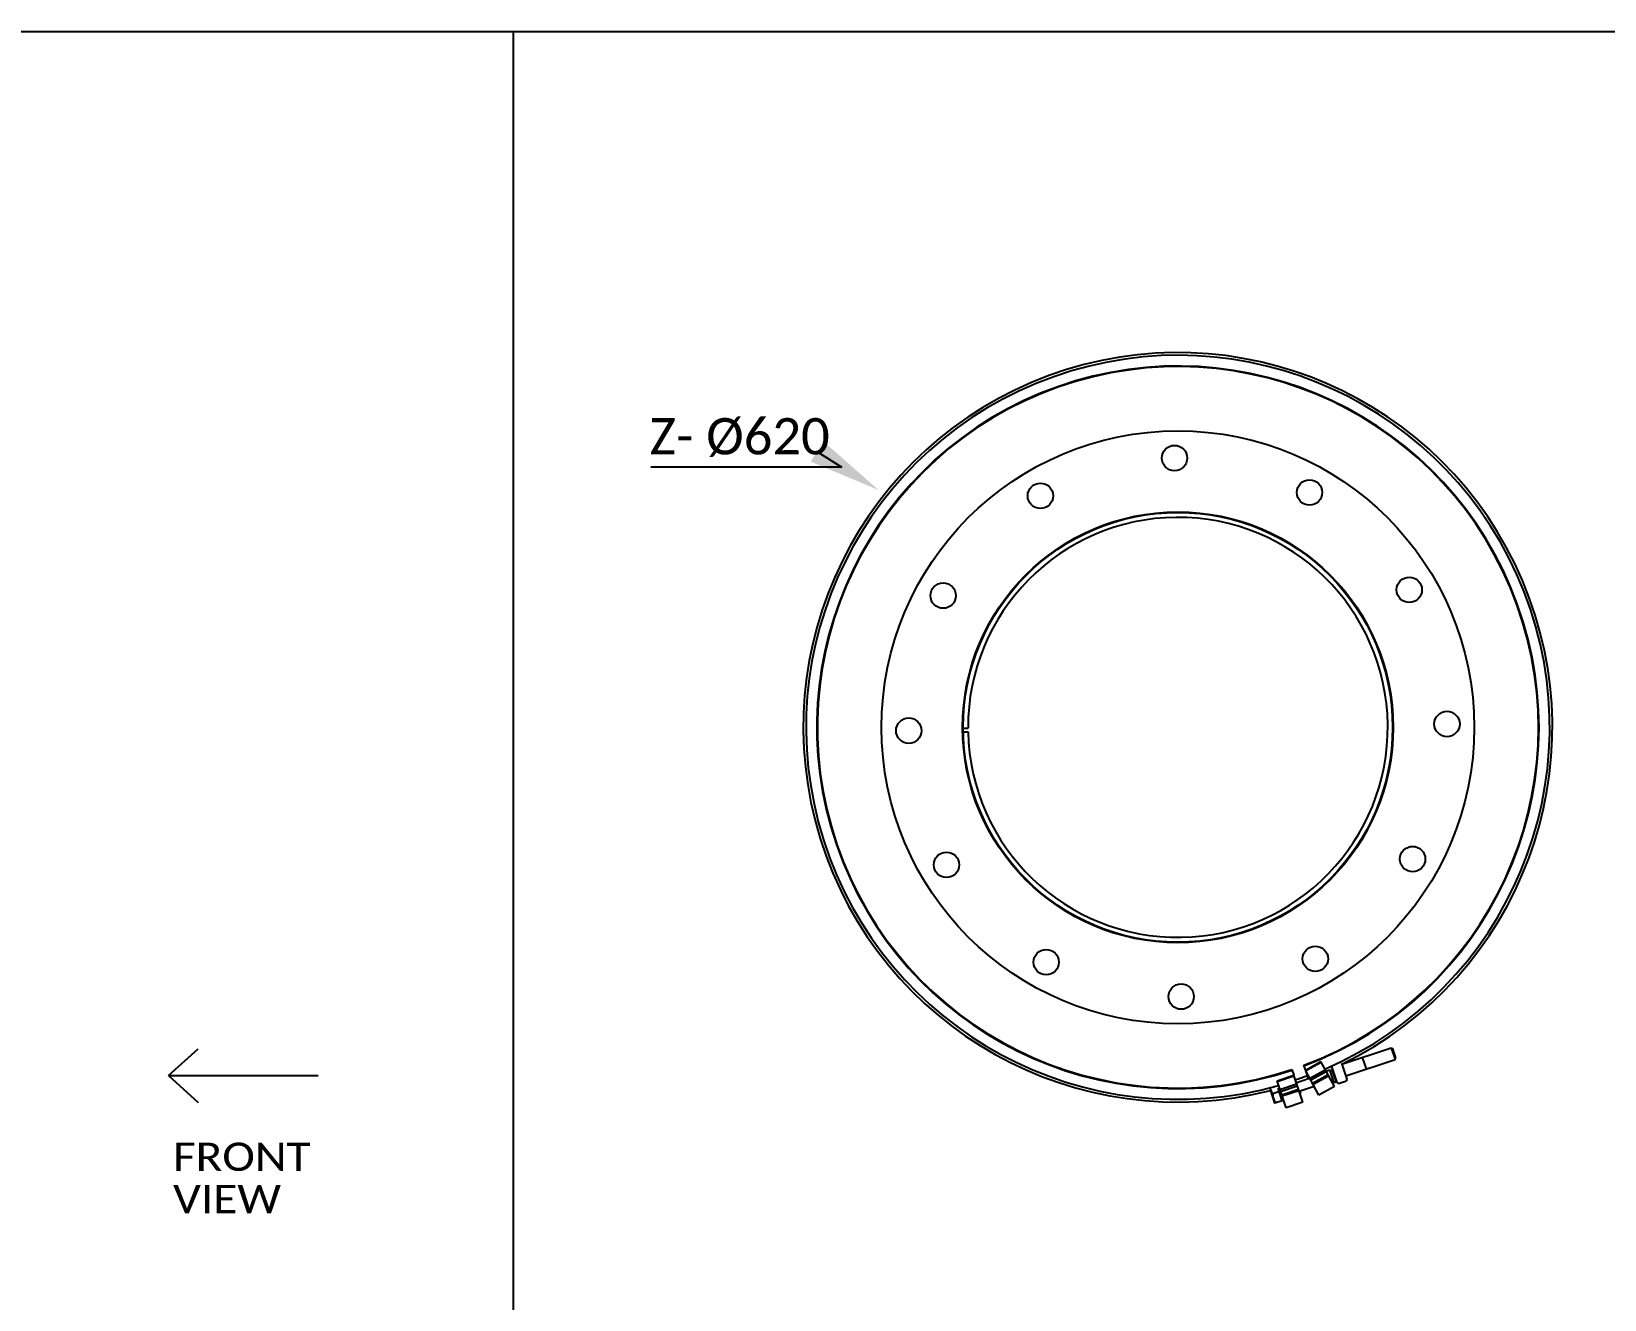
# Model space of a CAD drawing. Header units: millimetres. Extents: x 750 to 8479, y 2174 to 4333.
# Drawn here: x 2783 to 4083, y 3286 to 4333 of the extents above; entities that cross this region are included whole.
import ezdxf
from ezdxf import colors
from ezdxf.entities.mleader import LeaderData, LeaderLine
from ezdxf.enums import TextEntityAlignment as Align
from ezdxf.math import Vec2, Vec3

# ---------------------------------------------------------------- set-up
doc = ezdxf.new("R2010")
doc.units = ezdxf.units.MM
doc.header["$LTSCALE"] = 153.67
doc.layers.get('0').update_dxf_attribs({"linetype": 'CONTINUOUS'})
doc.layers.add('00_BUW_DATUM', color=7, linetype='CONTINUOUS')
doc.layers.add('02___PRT_ALL_AXES', color=7, linetype='CONTINUOUS')
doc.styles.get("Standard").update_dxf_attribs({"font": 'calibri.ttf'})

msp = doc.modelspace()

# ---------------------------------------------------------------- linework, layer by layer
at = {"linetype": 'Continuous'}
for p, q in [((749.70428, 4333.27592), (3181.32362, 4333.27592)), ((3181.32362, 2174.27592), (3181.32362, 4333.27592)), ((3181.32362, 2174.27592), (3181.32362, 4333.27592)), ((3181.32362, 4333.27592), (5975.32362, 4333.27592)), ((2896.28259, 3470.60254), (2920.7736, 3492.7757)), ((3883.05013, 3485.51262), (3886.21147, 3476.02553)), ((3907.9538, 3493.02061), (3910.64093, 3484.95658)), ((3836.00451, 3475.18051), (3848.79097, 3482.1028)), ((3847.19182, 3454.51598), (3836.00451, 3475.18051)), ((3836.27812, 3474.6751), (3849.06458, 3481.59739)), ((3839.62217, 3468.49817), (3852.40863, 3475.42046)), ((3840.40483, 3467.0525), (3853.19128, 3473.97479)), ((3859.97827, 3461.43826), (3848.79097, 3482.1028)), ((2896.28259, 3470.60254), (2920.7736, 3448.42938)), ((2896.28259, 3470.60254), (3019.85468, 3470.60254)), ((3812.61996, 3466.26506), (3826.41426, 3470.86167)), ((3820.04866, 3443.97172), (3812.61996, 3466.26506)), ((3812.80165, 3465.71981), (3826.59595, 3470.31642)), ((3816.96157, 3449.76575), (3813.52521, 3460.07817)), ((3815.02219, 3459.056), (3828.8165, 3463.65261)), ((3815.5419, 3457.49639), (3829.3362, 3462.093)), ((3833.84296, 3448.56832), (3826.41426, 3470.86167)), ((3854.75048, 3471.09474), (3841.96402, 3464.17245)), ((3855.2226, 3470.22265), (3842.43615, 3463.30037)), ((3859.97827, 3461.43826), (3847.19182, 3454.51598)), ((3830.37155, 3458.98594), (3816.57725, 3454.38933)), ((3830.68506, 3458.04511), (3816.89075, 3453.4485)), ((3833.84296, 3448.56832), (3820.04866, 3443.97172)), ((3832.17256, 3456.43731), (3831.31594, 3456.15186)), ((3832.17256, 3456.43731), (3831.69836, 3457.86039))]:
    msp.add_line(p, q, dxfattribs=at)
at = {"layer": '00_BUW_DATUM', "linetype": 'Continuous'}
for p, q in [((3866.23129, 3479.90821), (3907.00515, 3493.49509)), ((3907.00515, 3493.49509), (3907.95378, 3493.02065)), ((3907.00516, 3493.49504), (3910.1665, 3484.00795)), ((3907.9538, 3493.02061), (3910.64093, 3484.95658)), ((3856.09007, 3475.31886), (3859.67884, 3464.54905)), ((3857.72907, 3476.09401), (3861.38653, 3465.11809)), ((3862.37185, 3464.91939), (3857.96343, 3478.14894)), ((3865.93263, 3480.80448), (3870.34105, 3467.57493)), ((3869.39265, 3470.42107), (3910.1665, 3484.00795)), ((3910.1665, 3484.00795), (3910.64093, 3484.95658)), ((3830.84173, 3457.57494), (3843.29007, 3461.72304)), ((3857.29721, 3466.39057), (3858.8885, 3466.92083)), ((3861.38653, 3465.11809), (3859.67884, 3464.54905)), ((3860.59619, 3467.48987), (3861.42345, 3467.76553)), ((3862.37185, 3464.91939), (3862.72731, 3464.60412)), ((3863.37712, 3464.16281), (3869.99055, 3466.36657)), ((3870.24575, 3467.10946), (3870.34105, 3467.57493)), ((3810.88324, 3447.76217), (3807.0995, 3459.11709)), ((3814.43908, 3457.33569), (3809.04519, 3455.53831)), ((3816.96157, 3449.76575), (3811.56769, 3447.96837)), ((3817.83777, 3450.60655), (3816.79696, 3450.25973))]:
    msp.add_line(p, q, dxfattribs=at)
msp.add_arc((3817.14613, 3462.4613), 10.58861, 193.43642147, 198.41097559, dxfattribs=at)
for points, knots in [([(3862.72731, 3464.60413), (3862.77367, 3464.56301), (3862.9767, 3464.39677), (3863.20119, 3464.25838), (3863.37712, 3464.16281)], [0, 0, 0, 0, 0.2363449298, 1, 1, 1, 1]), ([(3870.24575, 3467.10946), (3870.23332, 3467.04875), (3870.1706, 3466.79396), (3870.07399, 3466.54857), (3869.99055, 3466.36657)], [0, 0, 0, 0, 0.2363449299, 1, 1, 1, 1]), ([(3807.0995, 3459.11709), (3807.42136, 3458.15119), (3808.05368, 3456.92258), (3808.83978, 3455.81269), (3809.04519, 3455.53831)], [0, 0, 0, 0, 0.7481389302, 1, 1, 1, 1]), ([(3809.04519, 3455.53831), (3809.04489, 3455.19719), (3809.07953, 3453.84436), (3809.30833, 3452.48844), (3809.62855, 3451.52745)], [0, 0, 0, 0, 0.2519236767, 1, 1, 1, 1]), ([(3809.62855, 3451.52745), (3809.94878, 3450.56646), (3810.57905, 3449.34433), (3811.36283, 3448.24112), (3811.56769, 3447.96837)], [0, 0, 0, 0, 0.7480763271, 1, 1, 1, 1]), ([(3811.56769, 3447.96837), (3811.47378, 3447.93869), (3811.30833, 3447.88712), (3811.11414, 3447.82555), (3810.99818, 3447.79276), (3810.93664, 3447.77153), (3810.90794, 3447.77026), (3810.88458, 3447.75816), (3810.88324, 3447.76217)], [0, 0, 0, 0, 0.4131837814, 0.7299790529, 0.845939557, 0.9306452075, 0.9822740387, 1, 1, 1, 1])]:
    msp.add_open_spline(points, degree=3, knots=knots, dxfattribs=at)
at = {"layer": '02___PRT_ALL_AXES', "linetype": 'Continuous'}
for p, q in [((3553.12642, 3757.66926), (3557.1264, 3757.68397)), ((3553.16485, 3754.57158), (3557.16396, 3754.65609)), ((3824.83358, 3475.60524), (3826.41426, 3470.86167)), ((3836.07947, 3475.20843), (3834.64287, 3479.06529)), ((3838.69188, 3468.19489), (3836.27812, 3474.6751))]:
    msp.add_line(p, q, dxfattribs=at)
for centre, radius in [((3730.62522, 3758.32203), 245), ((3727.86535, 3980.80491), 10.5), ((3616.99366, 3949.61792), 10.5), ((3839.47654, 3952.3778), 10.5), ((3730.62522, 3758.32203), 178), ((3730.62522, 3758.32203), 177.5), ((3536.56946, 3867.17335), 10.5), ((3921.92111, 3871.95359), 10.5), ((3953.1081, 3761.0819), 10.5), ((3508.14234, 3755.56216), 10.5), ((3539.32933, 3644.69047), 10.5), ((3924.68099, 3649.47071), 10.5), ((3844.25678, 3567.02614), 10.5), ((3621.7739, 3564.26627), 10.5), ((3733.3851, 3535.83915), 10.5)]:
    msp.add_circle(centre, radius, dxfattribs=at)
for radius, start, end in [(309.6, 295.96941522, 284.34624092), (307.33559, 293.27869576, 285.71725971), (298.46779, 290.42937255, 288.42937255), (298, 290.42937255, 288.42937255), (173.5, 181.21071092, 180.21071092), (309.6, 293.31837264, 293.90942145), (309.6, 294.24499894, 294.40756326), (307, 288.42937255, 290.42935172), (309.5, 288.43043591, 290.43878341), (307.33559, 290.42937255, 290.55081692), (309.6, 290.42937255, 290.61003791)]:
    msp.add_arc((3730.62522, 3758.32203), radius, start, end, dxfattribs=at)

# ---------------------------------------------------------------- texts
at = {"linetype": 'Continuous'}
for s, width, p, p2 in [('FRONT', 1.105441, (2899.93696, 3391.87358), (3013.60752, 3391.87358)), ('VIEW', 1.104972, (2899.93696, 3356.87358), (2989.18469, 3356.87358))]:
    msp.add_text(s, height=23.333333, dxfattribs=dict(at, width=width)).set_placement(p, p2, align=Align.FIT)

# ---------------------------------------------------------------- leaders
ml = msp.add_multileader_mtext('Standard')
ml.set_content('Z- %%c620')
ml.set_leader_properties(linetype='ByLayer')
ml.build(insert=Vec2(0, 0))
ml.multileader.update_dxf_attribs({"text_right_attachment_type": 6, "arrow_head_size": 60})
ctx = ml.context
ctx.base_point, ctx.char_height, ctx.arrow_head_size, ctx.plane_origin = Vec3(3293.3123, 3993.61962), 30, 60, Vec3(3435.09982, 3850.60907)
ctx.right_attachment, ctx.text_align_type = 6, 2
notes = []
notes.append((ctx, [(0, (1, 1, 0), (3452.81999, 3973.40424), (-1, 0), 8, [(0, [(3483.15363, 3954.43005)], 0, [])])]))
ctx.mtext.insert, ctx.mtext.alignment, ctx.mtext.flow_direction = Vec3(3442.81999, 4013.83501), 3, 5
for ctx, leaders in notes:
    for number, flags, end, landing, length, lines in leaders:
        leader = LeaderData()
        leader.index, (leader.has_last_leader_line, leader.has_dogleg_vector, leader.attachment_direction) = number, flags
        leader.last_leader_point, leader.dogleg_vector, leader.dogleg_length = Vec3(end), Vec3(landing), length
        for number, points, colour, breaks in lines:
            line = LeaderLine()
            line.index, line.vertices, line.color, line.breaks = number, Vec3.list(points), colors.encode_raw_color(colour), breaks
            leader.lines.append(line)
        ctx.leaders.append(leader)

doc.saveas('drawing.dxf')
